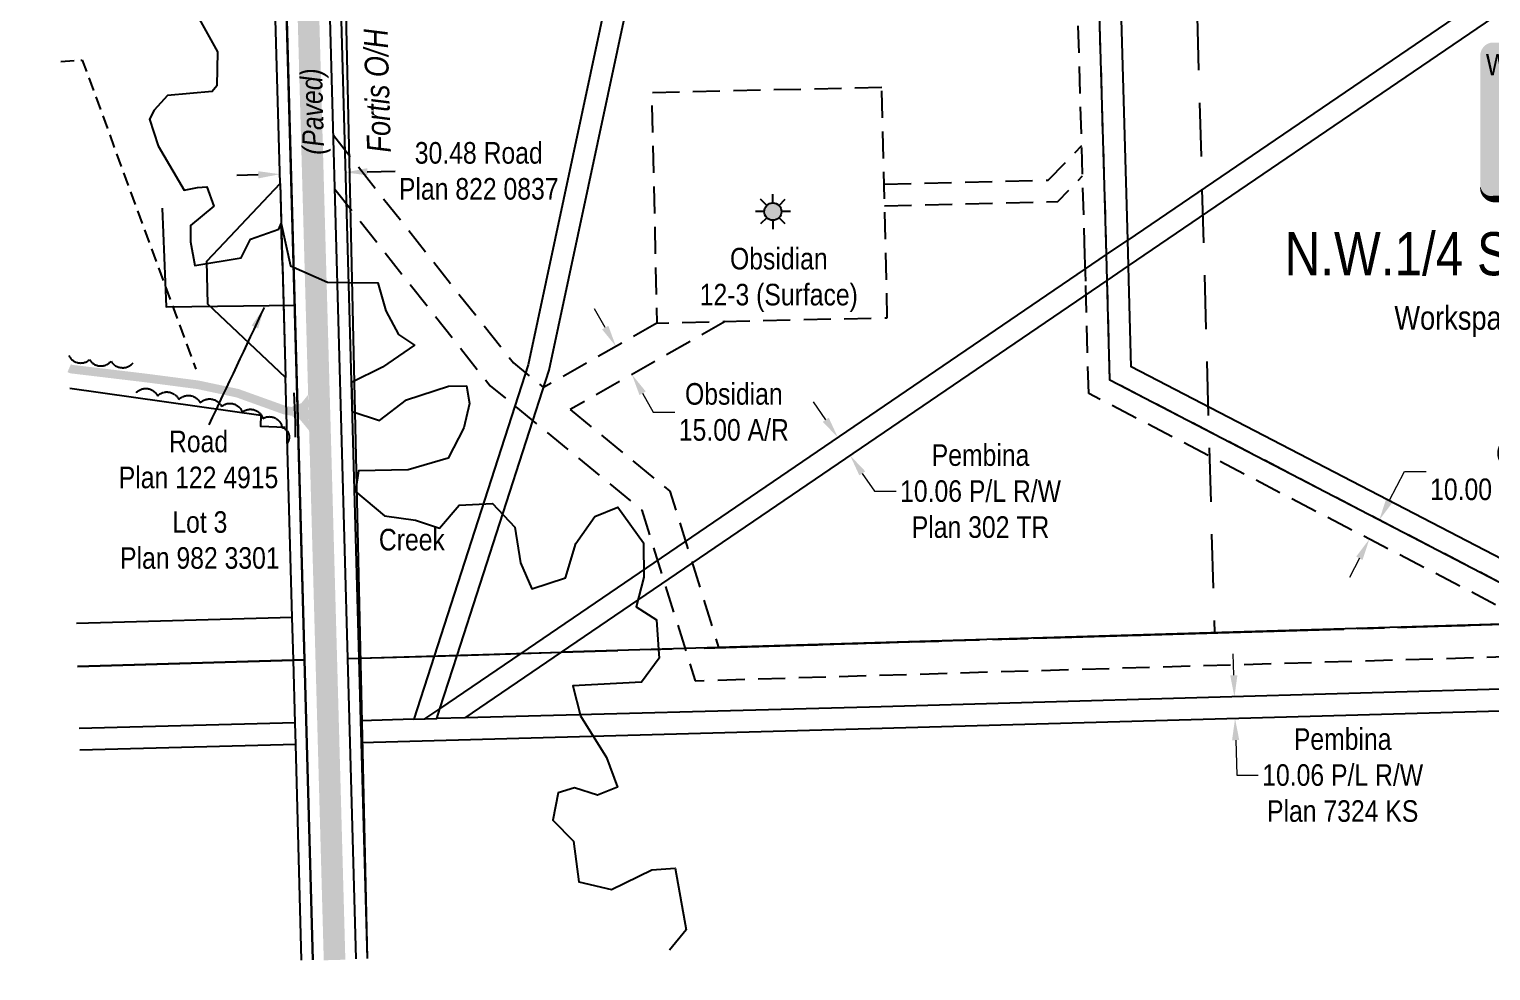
# Model space of a CAD drawing. Extents: x 636334 to 639542, y 5906010 to 5907861.
# Drawn here: x 636359 to 637035, y 5906010 to 5906446 of the extents above; entities that cross this region are included whole.
import ezdxf
from ezdxf.enums import TextEntityAlignment as Align

# ---------------------------------------------------------------- set-up
doc = ezdxf.new("R2010")
doc.units = 0
doc.header["$LTSCALE"] = 5
doc.header["$PDSIZE"] = 0.5
for name, pattern in [('0', [1, 1, 0]), ('foc-ACCESSROAD', [3.75, 2.5, -1.25]), ('foc-FLOWLINE', [3.75, 2.5, -1.25]), ('foc-LSD', [8, 5, -3]), ('foc-QUARTERLINE', [33, 25, -3, 2, -3]), ('UG_PIPE', [1.875, 1.25, -0.625])]:
    doc.linetypes.add(name, pattern=pattern)
doc.layers.get('Defpoints').update_dxf_attribs({"color": 9})
for name, color, linetype in [('AS-CABLE', 224, 'foc-CABLE'), ('AS-FENCE', 48, 'foc-FENCE'), ('AS-PIPE-UG', 44, 'UG_PIPE'), ('AS-POWER', 104, 'foc-POWER'), ('AS-ROADS', 254, 'Continuous'), ('AS-TELUS', 224, 'foc-TEL'), ('C-AR', 13, 'foc-ACCESSROAD'), ('C-FLOWLINE', 13, 'foc-FLOWLINE'), ('C-RW', 13, 'Continuous'), ('C-SYMBOL', 7, 'Continuous'), ('C-WS', 13, 'foc-ACCESSROAD'), ('C-WS-S', 8, 'Continuous'), ('CG-NOTES', 7, 'Continuous'), ('F-RW', 190, 'Continuous'), ('L-AREAREQUIRED', 7, 'Continuous'), ('L-SEC', 7, 'Continuous'), ('L-SECQ', 8, 'foc-QUARTERLINE'), ('L-SECTION-LSD', 7, 'foc-LSD'), ('L-TITLEDB', 4, 'Continuous'), ('L-TITLEDB-T', 4, 'Continuous'), ('T-BUSH', 110, '0'), ('T-CREEK', 160, 'Continuous'), ('T-WATER', 160, 'Continuous')]:
    doc.layers.add(name, color=color, linetype=linetype)
for name, color, linetype, lineweight in [('C-AR-T', 13, 'Continuous', 9), ('C-FLOWLINE-T', 13, 'Continuous', 9), ('F-RW-T', 190, 'Continuous', 9), ('T-TEXT', 48, 'Continuous', 18)]:
    doc.layers.add(name, color=color, linetype=linetype, lineweight=lineweight)
doc.styles.add('100L', font='ARIALN.TTF', dxfattribs={"height": 11})
doc.styles.add('175L', font='ARIALN.TTF', dxfattribs={"height": 20})
doc.styles.add('80', font='ARIALN.TTF', dxfattribs={"height": 10})
doc.styles.add('80CG', font='ARIALN.TTF', dxfattribs={"height": 10})
doc.styles.add('80LS', font='ARIALNI.TTF', dxfattribs={"height": 10})
doc.styles.add('foc-LtypeFont', font='ARIALN.TTF', dxfattribs={"height": 7.35})
doc.linetypes.add('foc-CABLE', pattern='A,2,-1,["C",foc-LtypeFont,S=0.2,R=0,X=-0.625,Y=-0.75],-1.24,8', length=12.24)
doc.linetypes.add('foc-FENCE', pattern='A,10,-1,["X",foc-LtypeFont,S=0.2,R=0,X=-0.625,Y=-0.75],-1.24', length=12.24)
doc.linetypes.add('foc-POWER', pattern='A,6,-1,["P",foc-LtypeFont,S=0.2,R=0,X=-0.625,Y=-0.75],-1.24,4', length=12.24)
doc.linetypes.add('foc-TEL', pattern='A,2,-1,["T",foc-LtypeFont,S=0.2,R=0,X=-0.425,Y=-0.75],-1.24,8', length=12.24)
doc.linetypes.add('foc-TOPO-flowdirection-NOLINE', pattern='A,0,[">",foc-LtypeFont,S=0.3,R=0,X=0,Y=-0.945],-20,[">",foc-LtypeFont,S=0.3,R=0,X=0,Y=-0.945],0', length=20)
doc.dimstyles.new('Compass 5 000', dxfattribs={"dimscale": 5, "dimtxt": 9, "dimasz": 2, "dimexe": 0.2, "dimexo": 0.0625, "dimgap": 0.5, "dimtad": 0, "dimtih": 1, "dimtoh": 1, "dimzin": 0, "dimdsep": 46, "dimtxsty": '80CG', "dimcen": 0.1, "dimse1": 1, "dimse2": 1, "dimclrd": 256, "dimclrt": 256, "dimaunit": 1, "dimadec": 4, "dimazin": 0, "dimtfac": 0.06, "dimtofl": 0, "dimtmove": 0, "dimatfit": 1, "dimfxl": 0.2, "dimtolj": 1, "dimtzin": 0, "dimlwd": -1, "dimarcsym": 0})

# ---------------------------------------------------------------- blocks, each defined once
blk = doc.blocks.new('*D531')
at = {"layer": 'Defpoints', "color": 0, "linetype": 'Continuous', "transparency": 16777216}
for p in [(636468.91, 5906593.48), (636499.36, 5906594.32), (636505.32, 5906379.67)]:
    blk.add_point(p, dxfattribs=at)
at = {"layer": 'L-TITLEDB', "transparency": 16777216}
for p, q in [((636515.31, 5906379.95), (636528.19, 5906380.31)), ((636464.87, 5906378.55), (636454.87, 5906378.27))]:
    blk.add_line(p, q, dxfattribs=at)
at = {"layer": 'L-TITLEDB', "linetype": 'Continuous', "transparency": 16777216}
for points in [[(636464.82, 5906380.22), (636464.91, 5906376.88), (636474.86, 5906378.83)], [(636515.27, 5906381.62), (636515.36, 5906378.29), (636505.32, 5906379.67)]]:
    blk.add_solid(points, dxfattribs=at)
at = {"layer": 'L-TITLEDB', "linetype": 'Continuous', "transparency": 16777216, "insert": (636566.92, 5906380.31), "char_height": 10, "attachment_point": 5, "style": '80CG'}
blk.add_mtext('\\A1;30.48 Road \\PPlan 822 0837', dxfattribs=at)
blk = doc.blocks.new('*U416')
h = blk.add_hatch(color=59)
edge = h.paths.add_edge_path()
edge.add_line((-74, -37), (74, -37))
edge.add_arc((74, -31), 6, 270, 360)
edge.add_line((80, -31), (80, 29.5))
edge.add_arc((74, 29.5), 6, 0, 90)
edge.add_line((74, 35.5), (-74, 35.5))
edge.add_arc((-74, 29.5), 6, 90, 180)
edge.add_line((-80, 29.5), (-80, -31))
edge.add_arc((-74, -31), 6, 180, 270)
at = {"color": 1, "flags": 128}
blk.add_lwpolyline([(-74, -37, 3, 3, 0), (74, -37, 3, 3, 0.414214), (80, -31, 3, 3, 0), (80, 29.5, 3, 0, 0.414214), (74, 35.5, 0, 0, 0), (-74, 35.5, 0, 0, 0.414214), (-80, 29.5, 0, 0, 0), (-80, -31, 0, 3, 0.414214)], format="xyseb", close=True, dxfattribs=at)
blk.add_lwpolyline([(-55.87, -17.31, 0, 7.5, 0), (0, 0, 0, 0, 0)], format="xyseb", dxfattribs=at)
at = {"color": 1, "style": '80'}
blk.add_attdef('ENTER_TEXT_001', (-35.99, -5), '', height=10, dxfattribs=at)
blk = doc.blocks.new('*D511')
at = {"layer": 'C-AR-T', "transparency": 16777216}
for p, q in [((636625.47, 5906307.78), (636620.53, 5906316.47)), ((636642.78, 5906277.36), (636647.72, 5906268.67)), ((636647.72, 5906268.67), (636657.72, 5906268.67))]:
    blk.add_line(p, q, dxfattribs=at)
for points in [[(636626.92, 5906308.6), (636624.02, 5906306.96), (636630.42, 5906299.09)], [(636644.23, 5906278.19), (636641.33, 5906276.54), (636637.83, 5906286.05)]]:
    blk.add_solid(points, dxfattribs=at)
at = {"layer": 'Defpoints', "color": 0, "transparency": 16777216}
for p in [(636628.24, 5906297.85), (636635.65, 5906284.81), (636637.83, 5906286.05)]:
    blk.add_point(p, dxfattribs=at)
at = {"layer": 'C-AR-T', "transparency": 16777216, "insert": (636685, 5906268.67), "char_height": 10, "attachment_point": 5, "style": '80CG'}
blk.add_mtext('\\A1;Obsidian\\P15.00 A/R', dxfattribs=at)
blk = doc.blocks.new('*D515')
at = {"layer": 'C-FLOWLINE-T', "transparency": 16777216}
for p, q in [((636988.42, 5906227.54), (636995.48, 5906241.14)), ((636995.48, 5906241.14), (637005.48, 5906241.14)), ((636974.59, 5906200.92), (636969.97, 5906192.05))]:
    blk.add_line(p, q, dxfattribs=at)
for points in [[(636986.94, 5906228.31), (636989.9, 5906226.77), (636983.81, 5906218.66)], [(636973.11, 5906201.69), (636976.06, 5906200.15), (636979.2, 5906209.79)]]:
    blk.add_solid(points, dxfattribs=at)
at = {"layer": 'Defpoints', "color": 0, "transparency": 16777216}
for p in [(636963.52, 5906229.2), (636958.91, 5906220.33), (636983.81, 5906218.66)]:
    blk.add_point(p, dxfattribs=at)
at = {"layer": 'C-FLOWLINE-T', "transparency": 16777216, "insert": (637060.48, 5906241.14), "char_height": 10, "attachment_point": 5, "style": '80CG'}
blk.add_mtext('\\A1;Obsidian \\P10.00 Flow Line R/W', dxfattribs=at)
blk = doc.blocks.new('*D529')
at = {"layer": 'Defpoints', "color": 0, "transparency": 16777216}
for p in [(636773.97, 5906284.61), (636779.63, 5906276.31), (636733.2, 5906256.82)]:
    blk.add_point(p, dxfattribs=at)
at = {"layer": 'F-RW-T', "transparency": 16777216}
for p, q in [((636727.56, 5906265.09), (636721.93, 5906273.35)), ((636744.49, 5906240.25), (636750.12, 5906231.99)), ((636750.12, 5906231.99), (636760.12, 5906231.99))]:
    blk.add_line(p, q, dxfattribs=at)
for points in [[(636728.94, 5906266.02), (636726.19, 5906264.15), (636733.2, 5906256.82)], [(636745.87, 5906241.19), (636743.11, 5906239.31), (636738.86, 5906248.52)]]:
    blk.add_solid(points, dxfattribs=at)
at = {"layer": 'F-RW-T', "transparency": 16777216, "insert": (636799.21, 5906231.99), "char_height": 10, "attachment_point": 5, "style": '80CG'}
blk.add_mtext('\\A1;Pembina\\P10.06 P/L R/W  \\PPlan 302 TR', dxfattribs=at)
blk = doc.blocks.new('*D530')
at = {"layer": 'Defpoints', "color": 0, "transparency": 16777216}
for p in [(636907.95, 5906136.49), (636908.24, 5906126.44), (636917.03, 5906126.69)]:
    blk.add_point(p, dxfattribs=at)
at = {"layer": 'F-RW-T', "transparency": 16777216}
for p, q in [((636916.46, 5906146.74), (636916.18, 5906156.74)), ((636917.32, 5906116.7), (636917.78, 5906100.47)), ((636917.78, 5906100.47), (636927.78, 5906100.47))]:
    blk.add_line(p, q, dxfattribs=at)
for points in [[(636918.13, 5906146.79), (636914.8, 5906146.69), (636916.75, 5906136.74)], [(636918.98, 5906116.74), (636915.65, 5906116.65), (636917.03, 5906126.69)]]:
    blk.add_solid(points, dxfattribs=at)
at = {"layer": 'F-RW-T', "transparency": 16777216, "insert": (636966.86, 5906100.47), "char_height": 10, "attachment_point": 5, "style": '80CG'}
blk.add_mtext('\\A1;Pembina\\P10.06 P/L R/W  \\PPlan 7324 KS', dxfattribs=at)
blk = doc.blocks.new('GAS')
h = blk.add_hatch(color=255)
h.dxf.hatch_style = 1
edge = h.paths.add_edge_path()
edge.add_arc((0, 0), 0.9, 0, 360)
for p, q in [((0, 0.81), (0, 1.62)), ((-0.81, 0), (-1.62, 0)), ((-0.57, 0.57), (-1.14, 1.14)), ((0.57, 0.57), (1.14, 1.14)), ((1.62, 0), (0.81, 0)), ((-0.57, -0.57), (-1.14, -1.14)), ((0, -0.81), (0, -1.62)), ((1.14, -1.14), (0.57, -0.57))]:
    blk.add_line(p, q)
blk.add_circle((0, 0), 0.8)

msp = doc.modelspace()

# ---------------------------------------------------------------- hatches: boundary and pattern name
at = {"layer": 'AS-ROADS'}
h = msp.add_hatch(color=256, dxfattribs=at)
h.dxf.hatch_style = 1
h.paths.add_polyline_path([(636487.883, 5906276.595), (636484.799, 5906272.775), (636480.556, 5906271.25), (636480.583, 5906266.592), (636484.184, 5906265.149), (636488.42, 5906260.05)])

# ---------------------------------------------------------------- linework, layer by layer
at = {"layer": 'AS-CABLE', "flags": 128}
msp.add_lwpolyline([(636481.324, 5906277.628), (636481.936, 5906263.962), (636481.974, 5906257.084)], dxfattribs=at)
at = {"layer": 'AS-FENCE', "flags": 128}
msp.add_lwpolyline([(636377.586, 5906279.679), (636466.082, 5906267.19), (636465.88, 5906262.145), (636477.306, 5906261.713)], dxfattribs=at)
at = {"layer": 'AS-PIPE-UG', "flags": 128}
msp.add_lwpolyline([(636373.386, 5906430.978), (636383.322, 5906431.696), (636435.976, 5906288.568)], dxfattribs=at)
at = {"layer": 'AS-POWER', "flags": 128}
msp.add_lwpolyline([(636515.402, 5906015.583), (636500.002, 5906699.685), (636499.127, 5906722.293), (636498.547, 5906739.427), (636498.111, 5906753.293), (636498.094, 5906757.286), (636498.023, 5906760.875), (636497.848, 5906769.308), (636494.22, 5906955.345), (636494.074, 5906960.369), (636491.263, 5907060.3)], dxfattribs=at)
at = {"layer": 'AS-ROADS', "flags": 128}
for points, const_width in [([(636500.172, 5906014.875), (636496.34, 5906154.316), (636473.992, 5906959.96), (636471.182, 5907059.746)], 9.997), ([(636484.149, 5906268.993), (636480.569, 5906268.921), (636477.006, 5906269.571), (636455.262, 5906277.382), (636436.921, 5906281.293), (636413.057, 5906284.412), (636378.334, 5906288.555), (636377.328, 5906288.98)], 4)]:
    msp.add_lwpolyline(points, dxfattribs=dict(at, const_width=const_width))
at = {"layer": 'AS-TELUS', "flags": 128}
for points in [[(636490.131, 5906014.875), (636461.12, 5907059.424)], [(636420.371, 5906363.042), (636422.225, 5906317.348), (636481.722, 5906318.245)]]:
    msp.add_lwpolyline(points, dxfattribs=at)
at = {"layer": 'C-AR', "flags": 128}
for points in [[(636499.659, 5906396.89), (636582.962, 5906291.437), (636596.883, 5906280.011)], [(636500.355, 5906371.819), (636572.198, 5906280.873), (636642.414, 5906223.238), (636667.045, 5906144.231), (637056.251, 5906155.824), (637059.699, 5906030.84)], [(636649.406, 5906309.89), (636596.883, 5906280.011)], [(636681.03, 5906310.628), (636609.297, 5906269.821)], [(636609.297, 5906269.821), (636655.395, 5906231.983), (636677.974, 5906159.559), (637054.301, 5906170.768)]]:
    msp.add_lwpolyline(points, dxfattribs=at)
at = {"layer": 'C-FLOWLINE'}
for points in [[(637054.301, 5906170.768), (636849.284, 5906277.297), (636847.884, 5906329.361), (636847.542, 5906341.283), (636835.496, 5906758.931)], [(637074.807, 5906171.379), (636859.119, 5906283.452), (636857.877, 5906329.639), (636857.535, 5906341.569), (636847.034, 5906702.417), (636846.564, 5906718.587), (636846.251, 5906729.467), (636845.934, 5906740.549), (636845.493, 5906759.084), (636845.463, 5906760.244)]]:
    msp.add_lwpolyline(points, dxfattribs=at)
at = {"layer": 'C-FLOWLINE', "flags": 128}
for points in [[(636754.581, 5906374.23), (636830.576, 5906376.016), (636846.063, 5906392.092)], [(636754.816, 5906364.236), (636834.923, 5906366.118), (636846.47, 5906378.105)]]:
    msp.add_lwpolyline(points, dxfattribs=at)
at = {"layer": 'C-RW', "linetype": 'Continuous'}
for points in [[(637074.807, 5906171.379), (636859.119, 5906283.452), (636857.877, 5906329.639), (636857.535, 5906341.569), (636847.034, 5906702.417), (636846.564, 5906718.587), (636846.251, 5906729.467), (636845.934, 5906740.549), (636845.493, 5906759.084), (636845.463, 5906760.244)], [(636867.686, 5906336.321), (636867.344, 5906348.254), (636857.306, 5906698.511), (636856.846, 5906714.683), (636856.36, 5906725.614), (636856.043, 5906736.709), (636855.476, 5906756.482)], [(637085.675, 5906176.997), (636868.954, 5906289.608), (636867.869, 5906329.918), (636867.686, 5906336.321)]]:
    msp.add_lwpolyline(points, dxfattribs=at)
at = {"layer": 'C-WS', "flags": 128}
msp.add_lwpolyline([(636753.536, 5906418.998), (636646.917, 5906416.509), (636649.406, 5906309.89), (636756.025, 5906312.379)], close=True, dxfattribs=at)
at = {"layer": 'F-RW', "linetype": 'Continuous'}
for p, q in [((636857.535, 5906341.569), (636867.344, 5906348.254)), ((636857.877, 5906329.639), (636867.686, 5906336.321)), ((637076.634, 5906141.285), (636747.842, 5906131.947)), ((636747.842, 5906131.947), (636560.583, 5906126.997)), ((637076.904, 5906131.233), (636748.115, 5906121.896)), ((636481.921, 5906124.767), (636381.99, 5906122.131)), ((636536.826, 5906126.37), (636512.379, 5906125.592)), ((636748.115, 5906121.896), (636512.663, 5906115.488)), ((636560.583, 5906126.997), (636547.484, 5906126.652)), ((636482.207, 5906114.662), (636382.271, 5906112.032))]:
    msp.add_line(p, q, dxfattribs=at)
for points in [[(636704.281, 5906778.556), (636704.551, 5906783.469), (636705.13, 5906794.048), (636705.409, 5906799.149), (636698.47, 5906799.527), (636695.374, 5906799.695), (636694.663, 5906786.737), (636694.287, 5906779.886), (636693.592, 5906776.633), (636691.482, 5906766.767), (636688.859, 5906754.499), (636589.729, 5906290.592), (636546.249, 5906155.635), (636536.826, 5906126.37), (636547.484, 5906126.652), (636548.965, 5906131.248), (636556.916, 5906155.953), (636599.455, 5906287.994), (636699.204, 5906754.806), (636701.828, 5906767.075), (636703.146, 5906773.244), (636704.281, 5906778.556)], [(636867.686, 5906336.321), (637176.009, 5906546.582), (637174.695, 5906593.729), (637174.395, 5906604.511), (637174.092, 5906615.429), (637173.541, 5906635.195), (637172.513, 5906671.946), (637170.707, 5906761.213), (637160.771, 5906760.94), (637162.459, 5906671.692), (637163.369, 5906639.084), (637163.92, 5906619.318), (637164.225, 5906608.372), (637164.529, 5906597.518), (637164.64, 5906593.479), (637165.894, 5906551.732), (636867.344, 5906348.254)], [(636542.006, 5906126.507), (636548.965, 5906131.248), (636586.498, 5906156.834), (636857.535, 5906341.569)], [(636560.583, 5906126.997), (636605.166, 5906157.391), (636857.877, 5906329.639)]]:
    msp.add_lwpolyline(points, dxfattribs=at)
at = {"layer": 'L-SEC'}
for points in [[(636510.234, 5906015.438), (636506.385, 5906154.448), (636495.211, 5906557.261), (636484.037, 5906960.073), (636884.96, 5906971.738), (637285.884, 5906983.402), (637385.812, 5906986.301)], [(636358.829, 5906956.534), (636463.934, 5906959.488), (636475.108, 5906556.67), (636486.282, 5906153.849), (636490.131, 5906014.875)]]:
    msp.add_lwpolyline(points, dxfattribs=at)
at = {"layer": 'L-SECQ', "flags": 128}
for points in [[(636506.385, 5906154.448), (637273.769, 5906177.321)], [(636486.282, 5906153.849), (636381.192, 5906150.883)]]:
    msp.add_lwpolyline(points, dxfattribs=at)
at = {"layer": 'L-SECTION-LSD', "flags": 128}
msp.add_lwpolyline([(636884.96, 5906971.738), (636907.45, 5906166.394)], dxfattribs=at)
at = {"layer": 'L-TITLEDB', "linetype": 'Continuous'}
for p, q in [((636511.564, 5906154.602), (636495.061, 5906749.04)), ((636511.564, 5906154.602), (636495.061, 5906749.04)), ((636474.978, 5906374.543), (636471.048, 5906516.23)), ((636474.978, 5906374.543), (636475.491, 5906356.064)), ((636476.032, 5906336.495), (636475.491, 5906356.064)), ((636476.032, 5906336.495), (636477.472, 5906284.609)), ((636480.549, 5906173.694), (636477.472, 5906284.609)), ((636480.549, 5906173.694), (636477.472, 5906284.609)), ((636380.639, 5906170.823), (636480.549, 5906173.694)), ((636481.104, 5906153.704), (636480.549, 5906173.694)), ((636481.104, 5906153.704), (636480.549, 5906173.694)), ((637074.807, 5906171.379), (636605.166, 5906157.391)), ((636546.249, 5906155.635), (636556.916, 5906155.953)), ((636556.916, 5906155.953), (636586.498, 5906156.834)), ((636586.498, 5906156.834), (636605.166, 5906157.391)), ((636381.194, 5906150.832), (636481.104, 5906153.704)), ((636481.104, 5906153.704), (636486.282, 5906153.849)), ((636481.921, 5906124.767), (636481.104, 5906153.704)), ((636481.921, 5906124.767), (636481.104, 5906153.704)), ((636511.564, 5906154.602), (636546.249, 5906155.635)), ((636512.379, 5906125.592), (636511.564, 5906154.602)), ((636512.379, 5906125.592), (636511.564, 5906154.602)), ((636482.207, 5906114.662), (636481.921, 5906124.767)), ((636482.207, 5906114.662), (636481.921, 5906124.767)), ((636512.663, 5906115.488), (636512.379, 5906125.592)), ((636512.663, 5906115.488), (636512.379, 5906125.592)), ((636515.402, 5906015.583), (636512.663, 5906115.488)), ((636515.402, 5906015.583), (636512.663, 5906115.488)), ((636484.945, 5906014.729), (636482.207, 5906114.662)), ((636484.945, 5906014.729), (636482.207, 5906114.662))]:
    msp.add_line(p, q, dxfattribs=at)
msp.add_lwpolyline([(636477.472, 5906284.609), (636441.527, 5906318.614), (636440.973, 5906338.599), (636449.15, 5906347.242), (636474.978, 5906374.543)], close=True, dxfattribs=at)
at = {"layer": 'T-BUSH', "flags": 128}
for points in [[(636377.166, 5906294.788, 0.5022457), (636386.74, 5906292.985, 0.5205671), (636396.712, 5906292.269, 0.5205671), (636406.998, 5906291.531)], [(636408.348, 5906277.749, -0.5205671), (636418.214, 5906276.135, -0.5205671), (636428.08, 5906274.521, -0.5205671), (636437.946, 5906272.907, -0.5205671), (636447.812, 5906271.294, -0.5205671), (636457.437, 5906268.654, -0.5205671), (636466.994, 5906265.718, -0.5205671), (636475.841, 5906261.642, -0.5205671), (636478.09, 5906253.949, -0.5205671)]]:
    msp.add_lwpolyline(points, format="xyb", dxfattribs=at)
at = {"layer": 'T-CREEK', "linetype": 'foc-TOPO-flowdirection-NOLINE', "flags": 128}
msp.add_lwpolyline([(636368.287, 5906615.776), (636370.397, 5906616.641), (636385.349, 5906609.235), (636387.5, 5906607.166), (636393.232, 5906601.655), (636392.636, 5906591.49), (636392.772, 5906590.528), (636394.292, 5906579.766), (636398.485, 5906575.087), (636400.002, 5906573.393), (636403.744, 5906558.219), (636405.735, 5906550.15), (636413.368, 5906537.069), (636413.571, 5906527.67), (636409.438, 5906521.757), (636406.28, 5906510.756), (636396.797, 5906497.626), (636413.115, 5906485.97), (636414.545, 5906476.517), (636410.167, 5906468.951), (636410.621, 5906465.07), (636418.576, 5906457.048), (636423.988, 5906458.394), (636432.792, 5906459.14), (636445.931, 5906435.54), (636445.701, 5906419.72), (636443.545, 5906417.201), (636422.778, 5906415.311), (636416.592, 5906408.431), (636414.429, 5906404.318), (636418.58, 5906391.995), (636430.57, 5906371.413), (636436.735, 5906372.672), (636441.067, 5906372.931), (636444.31, 5906364.009), (636433.551, 5906355.081), (636433.498, 5906347.503), (636435.473, 5906336.603), (636456.979, 5906340.121), (636461.326, 5906348.741), (636474.394, 5906353.384), (636475.491, 5906356.064), (636479.814, 5906336.332), (636496.941, 5906328.783), (636506.731, 5906328.698), (636520.199, 5906328.579), (636523.949, 5906315.617), (636529.754, 5906304.654), (636537.223, 5906299.579), (636522.303, 5906289.479), (636508.017, 5906282.37), (636508.307, 5906271.897), (636508.391, 5906268.897), (636520.926, 5906264.696), (636533.456, 5906274.288), (636552.963, 5906280.598), (636561.211, 5906280.791), (636562.6, 5906272.575), (636560.007, 5906261.411), (636552.834, 5906247.293), (636534.207, 5906241.908), (636511.263, 5906241.369), (636509.833, 5906231.887), (636523.295, 5906220.65), (636537.595, 5906218.587), (636548.781, 5906214.949), (636557.839, 5906225.512), (636573.271, 5906226.325), (636583.577, 5906215.316), (636586.207, 5906198.877), (636591.438, 5906186.851), (636607.074, 5906191.867), (636611.808, 5906207.728), (636620.671, 5906220.234), (636631.372, 5906224.536), (636643.156, 5906208.013), (636643.373, 5906192.116), (636639.79, 5906178.383), (636649.244, 5906172.448), (636650.138, 5906158.73), (636650.405, 5906154.628), (636642.263, 5906143.487), (636610.493, 5906141.843), (636613.983, 5906127.968), (636626.134, 5906108.6), (636631.102, 5906094.917), (636621.883, 5906091.253), (636611.301, 5906094.603), (636603.623, 5906092.293), (636601.212, 5906079.639), (636610.745, 5906069.958), (636613.282, 5906051.118), (636628.378, 5906047.568), (636647.087, 5906056.7), (636657.881, 5906057.399), (636662.895, 5906028.864), (636655.209, 5906019.5)], dxfattribs=at)
at = {"layer": 'T-CREEK', "flags": 128}
msp.add_lwpolyline([(636432.792, 5906459.14), (636445.931, 5906435.54), (636445.701, 5906419.72), (636443.545, 5906417.201), (636422.778, 5906415.311), (636416.592, 5906408.431), (636414.429, 5906404.318), (636418.58, 5906391.995), (636430.57, 5906371.413), (636436.735, 5906372.672), (636441.067, 5906372.931), (636444.31, 5906364.009), (636433.551, 5906355.081), (636433.498, 5906347.503), (636435.473, 5906336.603), (636456.979, 5906340.121), (636461.326, 5906348.741), (636474.394, 5906353.384), (636475.491, 5906356.064), (636479.814, 5906336.332), (636496.941, 5906328.783), (636506.731, 5906328.698), (636520.199, 5906328.579), (636523.949, 5906315.617), (636529.754, 5906304.654), (636537.223, 5906299.579), (636522.303, 5906289.479), (636508.017, 5906282.37), (636508.307, 5906271.897), (636508.391, 5906268.897), (636520.926, 5906264.696), (636533.456, 5906274.288), (636552.963, 5906280.598), (636561.211, 5906280.791), (636562.6, 5906272.575), (636560.007, 5906261.411), (636552.834, 5906247.293), (636534.207, 5906241.908), (636511.263, 5906241.369), (636509.833, 5906231.887), (636523.295, 5906220.65), (636537.595, 5906218.587), (636548.781, 5906214.949), (636557.839, 5906225.512), (636573.271, 5906226.325), (636583.577, 5906215.316), (636586.207, 5906198.877), (636591.438, 5906186.851), (636607.074, 5906191.867), (636611.808, 5906207.728), (636620.671, 5906220.234), (636631.372, 5906224.536), (636643.156, 5906208.013), (636643.373, 5906192.116), (636639.79, 5906178.383), (636649.244, 5906172.448), (636650.138, 5906158.73), (636650.405, 5906154.628), (636642.263, 5906143.487), (636610.493, 5906141.843), (636613.983, 5906127.968), (636626.134, 5906108.6), (636631.102, 5906094.917), (636621.883, 5906091.253), (636611.301, 5906094.603), (636603.623, 5906092.293), (636601.212, 5906079.639), (636610.745, 5906069.958), (636613.282, 5906051.118), (636628.378, 5906047.568), (636647.087, 5906056.7), (636657.881, 5906057.399), (636662.895, 5906028.864), (636655.209, 5906019.5)], dxfattribs=at)

# ---------------------------------------------------------------- block references
at = {"layer": 'C-WS-S', "xscale": 4.999999999999996, "yscale": 4.999999999999996, "zscale": 4.999999999999996}
msp.add_blockref('GAS', (636703.069, 5906361.505), dxfattribs=at)
at = {"layer": 'CG-NOTES'}
ref = msp.add_blockref('*U416', (637110.559, 5906404.316), dxfattribs=at)
ref.add_attrib('ENTER_TEXT_001', 'WENDELL JOSEPH SEKURA', (637033.134, 5906424.575), dxfattribs={"layer": '0', "color": 1, "height": 10, "style": '80'})
ref.add_attrib('ENTER_TEXT_002', 'TIMOTHY L SEKURA', (637054.709, 5906407.731), dxfattribs={"layer": '0', "color": 1, "height": 10, "style": '80'})
ref.add_attrib('ENTER_TEXT_003', '(As Joint Tenants)', (637064.078, 5906390.894), dxfattribs={"layer": '0', "color": 1, "height": 10, "style": '80'})
ref.add_attrib('ENTER_TEXT_004', 'C. of T. 212 247 049', (637058.314, 5906374.05), dxfattribs={"layer": '0', "color": 1, "height": 10, "style": '80'})

# ---------------------------------------------------------------- texts
at = {"layer": 'AS-POWER', "insert": (636515.261, 5906388.639), "char_height": 10.99256, "attachment_point": 1, "rotation": 91.588578, "style": '100L'}
msp.add_mtext_dynamic_manual_height_columns('\\A1;{\\fArial Narrow|b0|i1|c0|p34;Fortis O/H Power Line}', width=152.28234, gutter_width=55.002, heights=[0], dxfattribs=at)
at = {"layer": 'C-AR-T', "insert": (636705.824, 5906329.89), "char_height": 9.99703, "width": 321.16953, "attachment_point": 5, "style": '80CG'}
msp.add_mtext('\\A1;Obsidian\\P12-3 (Surface)', dxfattribs=at)
at = {"layer": 'C-SYMBOL', "color": 3, "style": '175L'}
msp.add_text('N.W.1/4 Sec. 3-50-7-W.5M.', height=19.99406, dxfattribs=at).set_placement((637080.598, 5906325.992), align=Align.BOTTOM_CENTER)
at = {"layer": 'L-AREAREQUIRED', "color": 5, "style": '100L'}
msp.add_text('Workspace = 0.050 ha  0.12 Ac.', height=10.99673, dxfattribs=at).set_placement((637080.598, 5906303.499), align=Align.BOTTOM_CENTER)
at = {"layer": 'L-TITLEDB-T', "insert": (636437.203, 5906246.644), "char_height": 9.99559, "attachment_point": 5, "style": '80CG'}
msp.add_mtext('\\A1;Road\\PPlan 122 4915', dxfattribs=at)
at = {"layer": 'T-TEXT', "style": '80LS'}
msp.add_text('(Paved)', height=9.997, rotation=91.588966, dxfattribs=at).set_placement((636489.883, 5906407.81), align=Align.MIDDLE_CENTER)
at = {"layer": 'T-WATER', "linetype": 'Continuous', "insert": (636535.959, 5906209.506), "char_height": 9.997, "attachment_point": 5, "style": '80CG'}
msp.add_mtext('\\A1;Creek', dxfattribs=at)

# ---------------------------------------------------------------- dimensions: what is measured, and where the dimension line sits
at = {"layer": 'C-AR-T', "color": 3}
dim = msp.add_aligned_dim(p1=(636628.237, 5906297.848), p2=(636635.652, 5906284.814), distance=2.509, text='Obsidian\\P15.00 A/R', dimstyle='Compass 5 000', dxfattribs=at)
dim.commit()
dim.dimension.update_dxf_attribs({"geometry": '*D511', "text_midpoint": (636685.003, 5906268.67)})
at = {"layer": 'C-FLOWLINE-T', "color": 3}
dim = msp.add_linear_dim(base=(636983.805, 5906218.664), p1=(636958.912, 5906220.333), p2=(636963.522, 5906229.204), angle=62.543237, text='Obsidian \\P10.00 Flow Line R/W', dimstyle='Compass 5 000', dxfattribs=at)
dim.commit()
dim.dimension.update_dxf_attribs({"geometry": '*D515', "text_midpoint": (637060.482, 5906241.137), "dimtype": 161})
at = {"layer": 'F-RW-T', "color": 1}
for base, p1, p2, angle, text, picture, middle in [((636733.196, 5906256.822), (636779.631, 5906276.306), (636773.97, 5906284.613), 124.277812, 'Pembina\\P10.06 P/L R/W  \\PPlan 302 TR', '*D529', (636799.208, 5906231.989)), ((636917.034, 5906126.693), (636907.953, 5906136.494), (636908.238, 5906126.443), 271.626709, 'Pembina\\P10.06 P/L R/W  \\PPlan 7324 KS', '*D530', (636966.864, 5906100.475))]:
    dim = msp.add_linear_dim(base=base, p1=p1, p2=p2, angle=angle, text=text, dimstyle='Compass 5 000', dxfattribs=at)
    dim.commit()
    dim.dimension.update_dxf_attribs({"geometry": picture, "text_midpoint": middle, "dimtype": 161})
at = {"layer": 'L-TITLEDB', "linetype": 'Continuous'}
dim = msp.add_linear_dim(base=(636505.315, 5906379.674), p1=(636468.905, 5906593.479), p2=(636499.356, 5906594.324), angle=1.590187, text='30.48 Road \\PPlan 822 0837', dimstyle='Compass 5 000', dxfattribs=at)
dim.commit()
dim.dimension.update_dxf_attribs({"geometry": '*D531', "text_midpoint": (636566.921, 5906380.309), "dimtype": 161})

# ---------------------------------------------------------------- leaders
at = {"layer": 'L-TITLEDB-T', "path_type": 1}
msp.add_leader([(636467.564, 5906317.064), (636441.959, 5906262.758)], dimstyle='Compass 5 000', override={"dimgap": 0.5, "dimtad": 0}, dxfattribs=at)

# ---------------------------------------------------------------- next in the draw order: texts
at = {"layer": 'L-TITLEDB-T', "insert": (636437.805, 5906209.34), "char_height": 9.99559, "attachment_point": 5, "style": '80CG', "bg_fill": 3, "box_fill_scale": 1.1, "bg_fill_color": 256, "bg_fill_transparency": 0}
msp.add_mtext_dynamic_manual_height_columns('Lot 3\\PPlan 982 3301', width=78.95164, gutter_width=49.985, heights=[0], dxfattribs=at)

doc.saveas('drawing.dxf')
